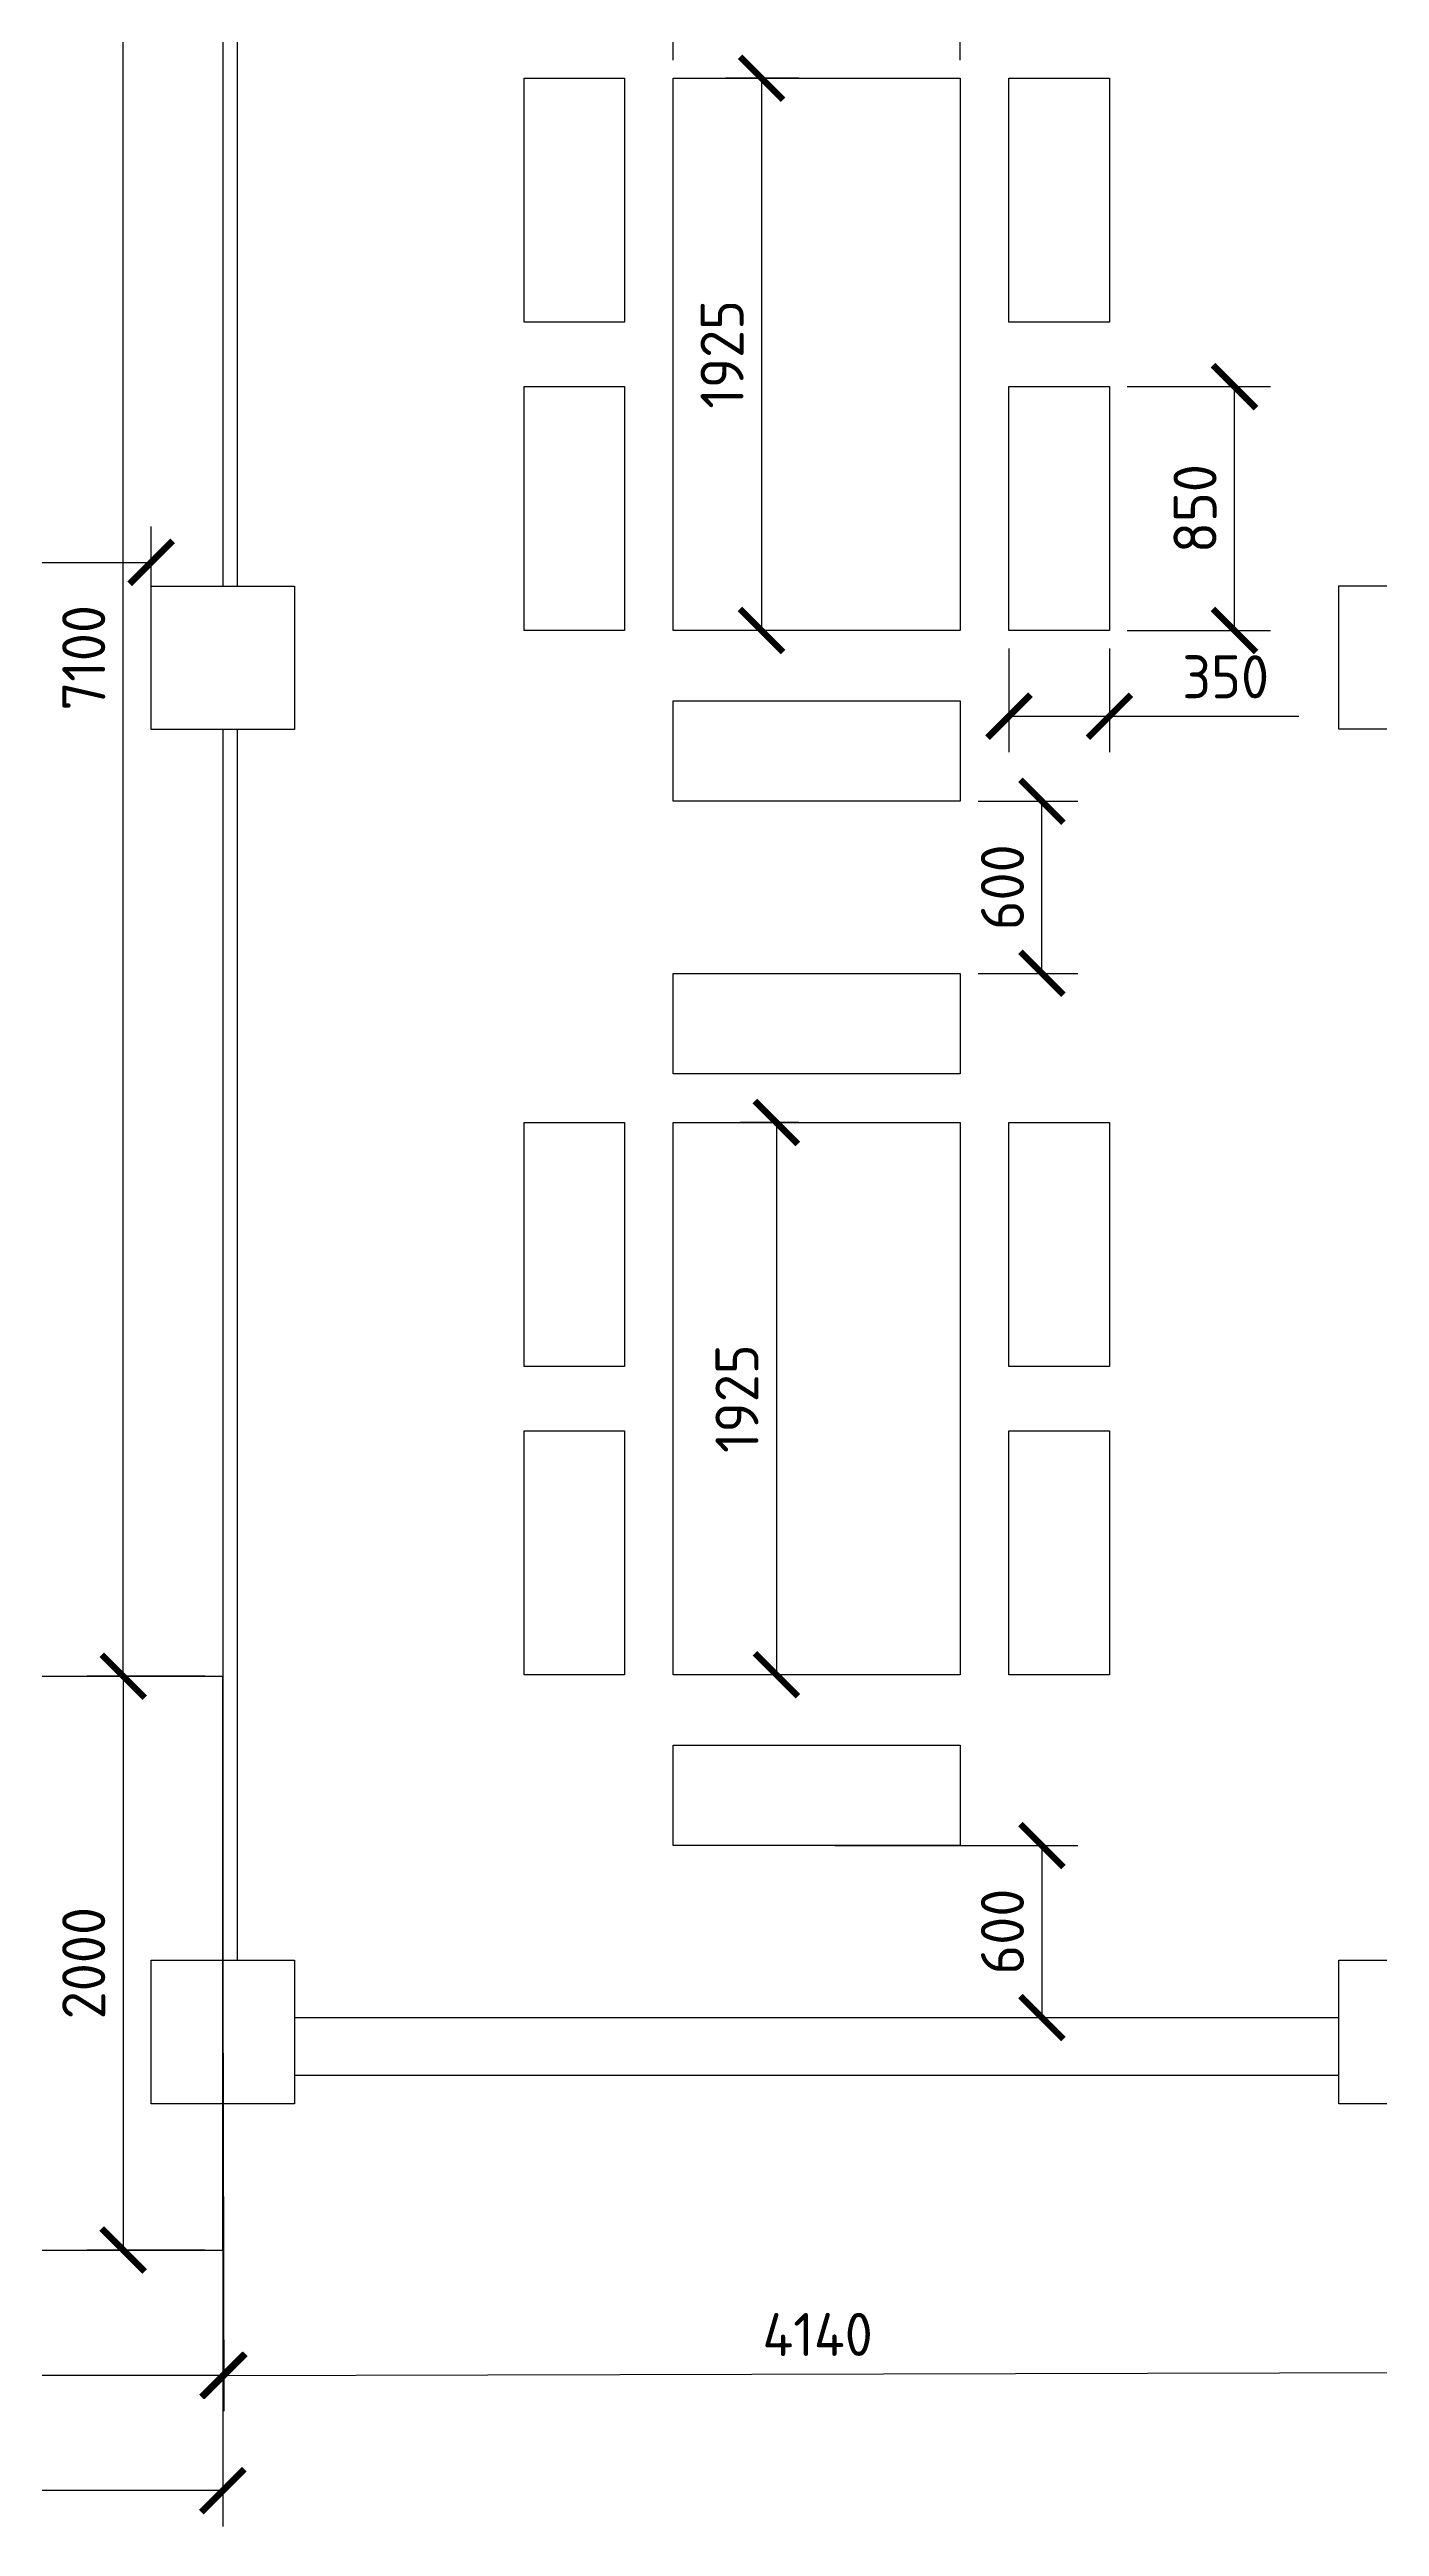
# Model space of a CAD drawing. Header units: millimetres. Extents: x -14813 to 141433, y -60308 to 84383.
# Drawn here: x 129023 to 133659, y 12972 to 21606 of the extents above; entities that cross this region are included whole.
import ezdxf

# ---------------------------------------------------------------- set-up
doc = ezdxf.new("R2010")
doc.units = ezdxf.units.MM
for name, color, linetype, lineweight in [('мебель', 44, 'Continuous', 25), ('размер', 1, 'Continuous', 25), ('стены', 7, 'Continuous', 25), ('территория', 74, 'Continuous', 25)]:
    doc.layers.add(name, color=color, linetype=linetype, lineweight=lineweight)
doc.styles.add('Аннотативный', font='')
doc.styles.get('Аннотативный').set_extended_font_data('GOST Common')
doc.dimstyles.new('Аннотативный', dxfattribs={"dimscale": 0, "dimtxt": 1.5, "dimasz": 1.5, "dimexe": 1.25, "dimexo": 0.625, "dimtad": 1, "dimdec": 0, "dimtxsty": 'Аннотативный', "dimblk": 'ARCHTICK', "dimcen": 2.5, "dimadec": 0, "dimazin": 0, "dimtfac": 1, "dimtdec": 0, "dimtmove": 0, "dimatfit": 3, "dimldrblk": 'CLOSEDBLANK', "dimfxl": 1, "dimarcsym": 0})

# ---------------------------------------------------------------- blocks, each defined once
blk = doc.blocks.new('_ArchTick')
at = {"color": 0, "linetype": 'ByBlock', "const_width": 0.15}
blk.add_lwpolyline([(-0.5, -0.5), (0.5, 0.5)], dxfattribs=at)
blk = doc.blocks.new('*D176')
at = {"layer": 'Defpoints', "color": 0, "transparency": 16777216}
for p in [(131697.5, 21506), (131505, 19581), (131697.5, 19581)]:
    blk.add_point(p, dxfattribs=at)
at = {"layer": 'размер', "color": 0, "lineweight": -2, "transparency": 16777216}
for p, q in [((131635, 21506), (131380, 21506)), ((131505, 21506), (131505, 19581)), ((131635, 19581), (131380, 19581))]:
    blk.add_line(p, q, dxfattribs=at)
at = {"layer": 'размер', "color": 0, "lineweight": -2, "transparency": 16777216, "xscale": 150, "yscale": 150, "zscale": 150}
for p, rotation in [((131505, 21506), 90), ((131505, 19581), 270)]:
    blk.add_blockref('_ArchTick', p, dxfattribs=dict(at, rotation=rotation))
at = {"layer": 'размер', "color": 0, "transparency": 16777216, "insert": (131367.5, 20543.5), "char_height": 150, "attachment_point": 5, "rotation": 90, "style": 'Аннотативный'}
blk.add_mtext('1925', dxfattribs=at)
blk = doc.blocks.new('_ClosedBlank')
at = {"color": 0, "linetype": 'ByBlock', "lineweight": -2}
for p, q in [((-1, 0.2), (0, 0)), ((-1, 0.2), (-1, -0.2)), ((0, 0), (-1, -0.2))]:
    blk.add_line(p, q, dxfattribs=at)
blk = doc.blocks.new('*D177')
at = {"layer": 'Defpoints', "color": 0, "transparency": 16777216}
for p in [(131697.5, 17866), (131556.9, 15941), (131697.5, 15941)]:
    blk.add_point(p, dxfattribs=at)
at = {"layer": 'размер', "color": 0, "lineweight": -2, "transparency": 16777216}
for p, q in [((131635, 17866), (131431.9, 17866)), ((131556.9, 17866), (131556.9, 15941)), ((131635, 15941), (131431.9, 15941))]:
    blk.add_line(p, q, dxfattribs=at)
at = {"layer": 'размер', "color": 0, "lineweight": -2, "transparency": 16777216, "xscale": 150, "yscale": 150, "zscale": 150}
for p, rotation in [((131556.9, 17866), 90), ((131556.9, 15941), 270)]:
    blk.add_blockref('_ArchTick', p, dxfattribs=dict(at, rotation=rotation))
at = {"layer": 'размер', "color": 0, "transparency": 16777216, "insert": (131419.4, 16903.5), "char_height": 150, "attachment_point": 5, "rotation": 90, "style": 'Аннотативный'}
blk.add_mtext('1925', dxfattribs=at)
blk = doc.blocks.new('*D178')
at = {"layer": 'Defpoints', "color": 0, "transparency": 16777216}
for p in [(131197.5, 22295.8), (131197.5, 21506), (132197.5, 21506)]:
    blk.add_point(p, dxfattribs=at)
at = {"layer": 'размер', "color": 0, "lineweight": -2, "transparency": 16777216}
for p, q in [((131197.5, 21568.5), (131197.5, 22420.8)), ((132197.5, 21568.5), (132197.5, 22420.8)), ((132197.5, 22295.8), (131197.5, 22295.8))]:
    blk.add_line(p, q, dxfattribs=at)
at = {"layer": 'размер', "color": 0, "lineweight": -2, "transparency": 16777216, "xscale": 150, "yscale": 150, "zscale": 150, "rotation": 180}
blk.add_blockref('_ArchTick', (131197.5, 22295.8), dxfattribs=at)
at = {"layer": 'размер', "color": 0, "lineweight": -2, "transparency": 16777216, "xscale": 150, "yscale": 150, "zscale": 150}
blk.add_blockref('_ArchTick', (132197.5, 22295.8), dxfattribs=at)
at = {"layer": 'размер', "color": 0, "transparency": 16777216, "insert": (131697.5, 22433.3), "char_height": 150, "attachment_point": 5, "style": 'Аннотативный'}
blk.add_mtext('1000', dxfattribs=at)
blk = doc.blocks.new('*D182')
at = {"layer": 'Defpoints', "color": 0, "transparency": 16777216}
for p in [(129279.9, 23036), (129627.5, 23036), (129627.5, 15936)]:
    blk.add_point(p, dxfattribs=at)
at = {"layer": 'размер', "color": 0, "lineweight": -2, "transparency": 16777216}
for p, q in [((129565, 23036), (129154.9, 23036)), ((129279.9, 15936), (129279.9, 23036)), ((129565, 15936), (129154.9, 15936))]:
    blk.add_line(p, q, dxfattribs=at)
at = {"layer": 'размер', "color": 0, "lineweight": -2, "transparency": 16777216, "xscale": 150, "yscale": 150, "zscale": 150}
for p, rotation in [((129279.9, 23036), 90), ((129279.9, 15936), 270)]:
    blk.add_blockref('_ArchTick', p, dxfattribs=dict(at, rotation=rotation))
at = {"layer": 'размер', "color": 0, "transparency": 16777216, "insert": (129142.4, 19486), "char_height": 150, "attachment_point": 5, "rotation": 90, "style": 'Аннотативный'}
blk.add_mtext('7100', dxfattribs=at)
blk = doc.blocks.new('*D183')
at = {"layer": 'Defpoints', "color": 0, "transparency": 16777216}
for p in [(129627.5, 14936), (133767.5, 14946), (133771, 13509.1)]:
    blk.add_point(p, dxfattribs=at)
at = {"layer": 'размер', "color": 0, "lineweight": -2, "transparency": 16777216}
for p, q in [((129627.6, 14873.5), (129631.3, 13374.1)), ((133767.6, 14883.5), (133771.3, 13384.1)), ((129631, 13499.1), (133771, 13509.1))]:
    blk.add_line(p, q, dxfattribs=at)
at = {"layer": 'размер', "color": 0, "lineweight": -2, "transparency": 16777216, "xscale": 150, "yscale": 150, "zscale": 150}
for p, rotation in [((129631, 13499.1), 180.1383953337729), ((133771, 13509.1), 0.1383953337728723)]:
    blk.add_blockref('_ArchTick', p, dxfattribs=dict(at, rotation=rotation))
at = {"layer": 'размер', "color": 0, "transparency": 16777216, "insert": (131700.6, 13641.6), "char_height": 150, "attachment_point": 5, "rotation": 0.1384, "style": 'Аннотативный'}
blk.add_mtext('4140', dxfattribs=at)
blk = doc.blocks.new('*D184')
at = {"layer": 'Defpoints', "color": 0, "transparency": 16777216}
for p in [(129627.5, 15936), (129279.9, 13936), (129627.5, 13936)]:
    blk.add_point(p, dxfattribs=at)
at = {"layer": 'размер', "color": 0, "lineweight": -2, "transparency": 16777216}
for p, q in [((129565, 15936), (129154.9, 15936)), ((129279.9, 15936), (129279.9, 13936)), ((129565, 13936), (129154.9, 13936))]:
    blk.add_line(p, q, dxfattribs=at)
at = {"layer": 'размер', "color": 0, "lineweight": -2, "transparency": 16777216, "xscale": 150, "yscale": 150, "zscale": 150}
for p, rotation in [((129279.9, 15936), 90), ((129279.9, 13936), 270)]:
    blk.add_blockref('_ArchTick', p, dxfattribs=dict(at, rotation=rotation))
at = {"layer": 'размер', "color": 0, "transparency": 16777216, "insert": (129142.4, 14936), "char_height": 150, "attachment_point": 5, "rotation": 90, "style": 'Аннотативный'}
blk.add_mtext('2000', dxfattribs=at)
blk = doc.blocks.new('*D191')
at = {"layer": 'Defpoints', "color": 0, "transparency": 16777216}
for p in [(129377.5, 19818.5), (127727.5, 19486), (129377.5, 19486)]:
    blk.add_point(p, dxfattribs=at)
at = {"layer": 'размер', "color": 0, "lineweight": -2, "transparency": 16777216}
for p, q in [((127727.5, 19548.5), (127727.5, 19943.5)), ((129377.5, 19548.5), (129377.5, 19943.5)), ((127727.5, 19818.5), (129377.5, 19818.5))]:
    blk.add_line(p, q, dxfattribs=at)
at = {"layer": 'размер', "color": 0, "lineweight": -2, "transparency": 16777216, "xscale": 150, "yscale": 150, "zscale": 150, "rotation": 180}
blk.add_blockref('_ArchTick', (127727.5, 19818.5), dxfattribs=at)
at = {"layer": 'размер', "color": 0, "lineweight": -2, "transparency": 16777216, "xscale": 150, "yscale": 150, "zscale": 150}
blk.add_blockref('_ArchTick', (129377.5, 19818.5), dxfattribs=at)
at = {"layer": 'размер', "color": 0, "transparency": 16777216, "insert": (128552.5, 19956), "char_height": 150, "attachment_point": 5, "style": 'Аннотативный'}
blk.add_mtext('1650', dxfattribs=at)
blk = doc.blocks.new('*D192')
at = {"layer": 'Defpoints', "color": 0, "transparency": 16777216}
for p in [(132197.5, 18986), (132482.4, 18986), (132197.5, 18386)]:
    blk.add_point(p, dxfattribs=at)
at = {"layer": 'размер', "color": 0, "lineweight": -2, "transparency": 16777216}
for p, q in [((132260, 18986), (132607.4, 18986)), ((132482.4, 18386), (132482.4, 18986)), ((132260, 18386), (132607.4, 18386))]:
    blk.add_line(p, q, dxfattribs=at)
at = {"layer": 'размер', "color": 0, "lineweight": -2, "transparency": 16777216, "xscale": 150, "yscale": 150, "zscale": 150}
for p, rotation in [((132482.4, 18986), 90), ((132482.4, 18386), 270)]:
    blk.add_blockref('_ArchTick', p, dxfattribs=dict(at, rotation=rotation))
at = {"layer": 'размер', "color": 0, "transparency": 16777216, "insert": (132344.9, 18686), "char_height": 150, "attachment_point": 5, "rotation": 90, "style": 'Аннотативный'}
blk.add_mtext('600', dxfattribs=at)
blk = doc.blocks.new('*D193')
at = {"layer": 'Defpoints', "color": 0, "transparency": 16777216}
for p in [(131697.5, 15346), (131697.5, 14746), (132482.4, 14746)]:
    blk.add_point(p, dxfattribs=at)
at = {"layer": 'размер', "color": 0, "lineweight": -2, "transparency": 16777216}
for p, q in [((131760, 15346), (132607.4, 15346)), ((132482.4, 15346), (132482.4, 14746)), ((131760, 14746), (132607.4, 14746))]:
    blk.add_line(p, q, dxfattribs=at)
at = {"layer": 'размер', "color": 0, "lineweight": -2, "transparency": 16777216, "xscale": 150, "yscale": 150, "zscale": 150}
for p, rotation in [((132482.4, 15346), 90), ((132482.4, 14746), 270)]:
    blk.add_blockref('_ArchTick', p, dxfattribs=dict(at, rotation=rotation))
at = {"layer": 'размер', "color": 0, "transparency": 16777216, "insert": (132344.9, 15046), "char_height": 150, "attachment_point": 5, "rotation": 90, "style": 'Аннотативный'}
blk.add_mtext('600', dxfattribs=at)
blk = doc.blocks.new('*D194')
at = {"layer": 'Defpoints', "color": 0, "transparency": 16777216}
for p in [(132367.5, 19581), (132717.5, 19581), (132717.5, 19282.1)]:
    blk.add_point(p, dxfattribs=at)
at = {"layer": 'размер', "color": 0, "lineweight": -2, "transparency": 16777216}
for p, q in [((132367.5, 19518.5), (132367.5, 19157.1)), ((132717.5, 19518.5), (132717.5, 19157.1)), ((132367.5, 19282.1), (132717.5, 19282.1)), ((132717.5, 19282.1), (133378.2, 19282.1))]:
    blk.add_line(p, q, dxfattribs=at)
at = {"layer": 'размер', "color": 0, "lineweight": -2, "transparency": 16777216, "xscale": 150, "yscale": 150, "zscale": 150, "rotation": 180}
blk.add_blockref('_ArchTick', (132367.5, 19282.1), dxfattribs=at)
at = {"layer": 'размер', "color": 0, "lineweight": -2, "transparency": 16777216, "xscale": 150, "yscale": 150, "zscale": 150}
blk.add_blockref('_ArchTick', (132717.5, 19282.1), dxfattribs=at)
at = {"layer": 'размер', "color": 0, "transparency": 16777216, "insert": (133122.9, 19419.6), "char_height": 150, "attachment_point": 5, "style": 'Аннотативный'}
blk.add_mtext('350', dxfattribs=at)
blk = doc.blocks.new('*D195')
at = {"layer": 'Defpoints', "color": 0, "transparency": 16777216}
for p in [(132717.5, 20431), (133153.6, 20431), (132717.5, 19581)]:
    blk.add_point(p, dxfattribs=at)
at = {"layer": 'размер', "color": 0, "lineweight": -2, "transparency": 16777216}
for p, q in [((132780, 20431), (133278.6, 20431)), ((133153.6, 19581), (133153.6, 20431)), ((132780, 19581), (133278.6, 19581))]:
    blk.add_line(p, q, dxfattribs=at)
at = {"layer": 'размер', "color": 0, "lineweight": -2, "transparency": 16777216, "xscale": 150, "yscale": 150, "zscale": 150}
for p, rotation in [((133153.6, 20431), 90), ((133153.6, 19581), 270)]:
    blk.add_blockref('_ArchTick', p, dxfattribs=dict(at, rotation=rotation))
at = {"layer": 'размер', "color": 0, "transparency": 16777216, "insert": (133016.1, 20006), "char_height": 150, "attachment_point": 5, "rotation": 90, "style": 'Аннотативный'}
blk.add_mtext('850', dxfattribs=at)
blk = doc.blocks.new('*D196')
at = {"layer": 'Defpoints', "color": 0, "transparency": 16777216}
for p in [(120577.5, 19486), (129627.5, 19236), (120577.5, 13097.5)]:
    blk.add_point(p, dxfattribs=at)
at = {"layer": 'размер', "color": 0, "lineweight": -2, "transparency": 16777216}
for p, q in [((120577.5, 19423.5), (120577.5, 12972.5)), ((129627.5, 19173.5), (129627.5, 12972.5)), ((129627.5, 13097.5), (120577.5, 13097.5))]:
    blk.add_line(p, q, dxfattribs=at)
at = {"layer": 'размер', "color": 0, "lineweight": -2, "transparency": 16777216, "xscale": 150, "yscale": 150, "zscale": 150, "rotation": 180}
blk.add_blockref('_ArchTick', (120577.5, 13097.5), dxfattribs=at)
at = {"layer": 'размер', "color": 0, "lineweight": -2, "transparency": 16777216, "xscale": 150, "yscale": 150, "zscale": 150}
blk.add_blockref('_ArchTick', (129627.5, 13097.5), dxfattribs=at)
at = {"layer": 'размер', "color": 0, "transparency": 16777216, "insert": (125102.5, 13235), "char_height": 150, "attachment_point": 5, "style": 'Аннотативный'}
blk.add_mtext('9050', dxfattribs=at)
blk = doc.blocks.new('*D197')
at = {"layer": 'Defpoints', "color": 0, "transparency": 16777216}
for p in [(122577.5, 19486), (129627.5, 19236), (122577.5, 13499)]:
    blk.add_point(p, dxfattribs=at)
at = {"layer": 'размер', "color": 0, "lineweight": -2, "transparency": 16777216}
for p, q in [((122577.5, 19423.5), (122577.5, 13374)), ((129627.5, 19173.5), (129627.5, 13374)), ((129627.5, 13499), (122577.5, 13499))]:
    blk.add_line(p, q, dxfattribs=at)
at = {"layer": 'размер', "color": 0, "lineweight": -2, "transparency": 16777216, "xscale": 150, "yscale": 150, "zscale": 150, "rotation": 180}
blk.add_blockref('_ArchTick', (122577.5, 13499), dxfattribs=at)
at = {"layer": 'размер', "color": 0, "lineweight": -2, "transparency": 16777216, "xscale": 150, "yscale": 150, "zscale": 150}
blk.add_blockref('_ArchTick', (129627.5, 13499), dxfattribs=at)
at = {"layer": 'размер', "color": 0, "transparency": 16777216, "insert": (126102.5, 13636.5), "char_height": 150, "attachment_point": 5, "style": 'Аннотативный'}
blk.add_mtext('7050', dxfattribs=at)

msp = doc.modelspace()

# ---------------------------------------------------------------- linework, layer by layer
at = {"layer": 'мебель'}
for points in [[(130677.5, 21506), (131027.5, 21506), (131027.5, 20656), (130677.5, 20656), (130677.5, 21506)], [(131197.5, 21506), (132197.5, 21506), (132197.5, 19581), (131197.5, 19581), (131197.5, 21506)], [(132367.5, 21506), (132717.5, 21506), (132717.5, 20656), (132367.5, 20656), (132367.5, 21506)], [(130677.5, 20431), (131027.5, 20431), (131027.5, 19581), (130677.5, 19581), (130677.5, 20431)], [(132367.5, 20431), (132717.5, 20431), (132717.5, 19581), (132367.5, 19581), (132367.5, 20431)], [(131197.5, 18986), (131197.5, 19336), (132197.5, 19336), (132197.5, 18986), (131197.5, 18986)], [(131197.5, 18036), (131197.5, 18386), (132197.5, 18386), (132197.5, 18036), (131197.5, 18036)], [(130677.5, 17866), (131027.5, 17866), (131027.5, 17016), (130677.5, 17016), (130677.5, 17866)], [(131197.5, 17866), (132197.5, 17866), (132197.5, 15941), (131197.5, 15941), (131197.5, 17866)], [(132367.5, 17866), (132717.5, 17866), (132717.5, 17016), (132367.5, 17016), (132367.5, 17866)], [(130677.5, 16791), (131027.5, 16791), (131027.5, 15941), (130677.5, 15941), (130677.5, 16791)], [(132367.5, 16791), (132717.5, 16791), (132717.5, 15941), (132367.5, 15941), (132367.5, 16791)], [(131197.5, 15346), (131197.5, 15696), (132197.5, 15696), (132197.5, 15346), (131197.5, 15346)]]:
    msp.add_lwpolyline(points, dxfattribs=at)
at = {"layer": 'стены'}
for points in [[(129627.5, 23786), (129627.5, 19736)], [(129677.5, 23786), (129677.5, 19736)], [(129377.5, 19736), (129877.5, 19736), (129877.5, 19236), (129377.5, 19236), (129377.5, 19736)], [(133517.5, 19736.8), (134017.5, 19736.8), (134017.5, 19236.8), (133517.5, 19236.8), (133517.5, 19736.8)], [(129627.5, 19236), (129627.5, 14946)], [(129677.5, 19236), (129677.5, 14946)], [(129377.5, 14946), (129877.5, 14946), (129877.5, 14446), (129377.5, 14446), (129377.5, 14946)], [(133517.5, 14946), (134017.5, 14946), (134017.5, 14446), (133517.5, 14446), (133517.5, 14946)], [(129877.5, 14746), (133517.5, 14746)], [(129877.5, 14546), (133517.5, 14546)]]:
    msp.add_lwpolyline(points, dxfattribs=at)
at = {"layer": 'территория'}
for points in [[(126127.5, 15936), (129627.5, 15936)], [(126127.5, 13936), (129627.5, 13936), (129627.5, 15936)]]:
    msp.add_lwpolyline(points, dxfattribs=at)

# ---------------------------------------------------------------- dimensions: what is measured, and where the dimension line sits
at = {"layer": 'размер'}
for base, p1, p2, picture, middle in [((129279.9, 23036), (129627.5, 15936), (129627.5, 23036), '*D182', (129142.4, 19486)), ((131505, 19581), (131697.5, 21506), (131697.5, 19581), '*D176', (131367.5, 20543.5)), ((133153.6, 20431), (132717.5, 19581), (132717.5, 20431), '*D195', (133016.1, 20006)), ((132482.4, 18986), (132197.5, 18386), (132197.5, 18986), '*D192', (132344.9, 18686)), ((131556.9, 15941), (131697.5, 17866), (131697.5, 15941), '*D177', (131419.4, 16903.5)), ((129279.9, 13936), (129627.5, 15936), (129627.5, 13936), '*D184', (129142.4, 14936)), ((132482.4, 14746), (131697.5, 15346), (131697.5, 14746), '*D193', (132344.9, 15046))]:
    dim = msp.add_linear_dim(base=base, p1=p1, p2=p2, angle=90, dimstyle='Аннотативный', dxfattribs=at)
    dim.commit()
    dim.dimension.update_dxf_attribs({"geometry": picture, "text_midpoint": middle})
for base, p1, p2, picture, middle in [((131197.5, 22295.8), (132197.5, 21506), (131197.5, 21506), '*D178', (131697.5, 22433.3)), ((129377.5, 19818.5), (127727.5, 19486), (129377.5, 19486), '*D191', (128552.5, 19956)), ((132717.5, 19282.1), (132367.5, 19581), (132717.5, 19581), '*D194', (133122.9, 19419.6)), ((120577.5, 13097.5), (129627.5, 19236), (120577.5, 19486), '*D196', (125102.5, 13235)), ((122577.5, 13499), (129627.5, 19236), (122577.5, 19486), '*D197', (126102.5, 13636.5))]:
    dim = msp.add_linear_dim(base=base, p1=p1, p2=p2, dimstyle='Аннотативный', dxfattribs=at)
    dim.commit()
    dim.dimension.update_dxf_attribs({"geometry": picture, "text_midpoint": middle})
dim = msp.add_aligned_dim(p1=(129627.5, 14936), p2=(133767.5, 14946), distance=-1437, dimstyle='Аннотативный', dxfattribs=at)
dim.commit()
dim.dimension.update_dxf_attribs({"geometry": '*D183', "text_midpoint": (131700.6, 13641.6)})

doc.saveas('drawing.dxf')
